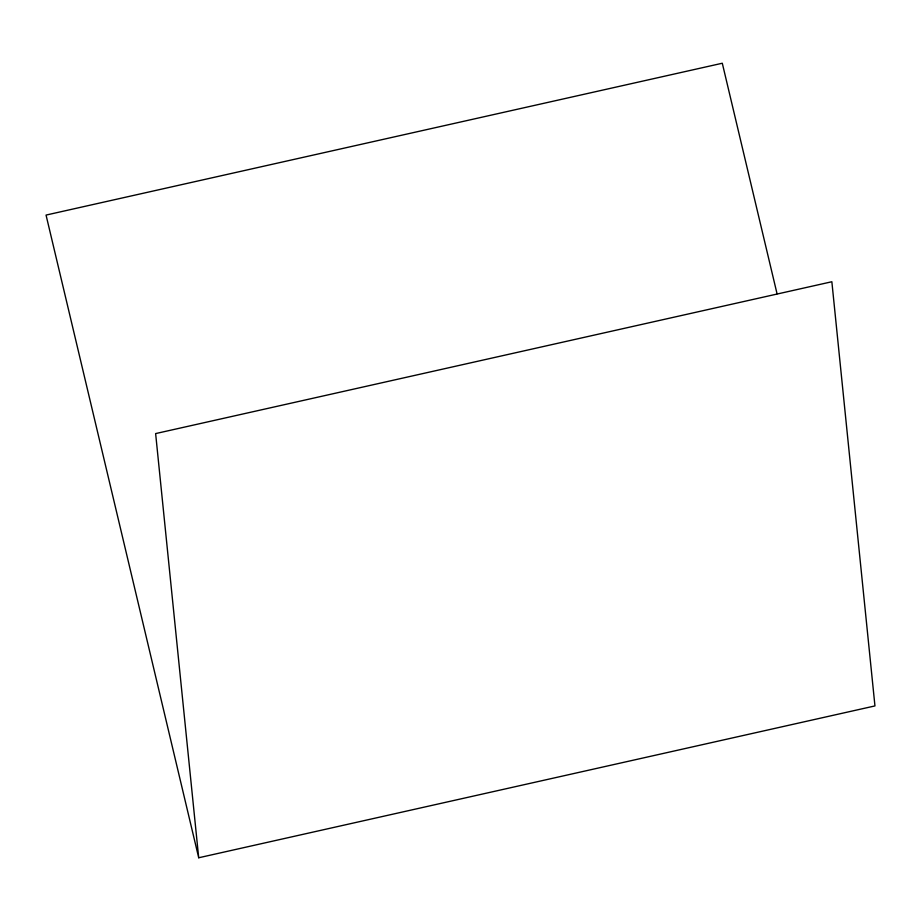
<?xml version="1.0" encoding="UTF-8"?>
<svg xmlns="http://www.w3.org/2000/svg" width="921" height="921" viewBox="0 0 921 921"><rect width="100%" height="100%" fill="white"/><g stroke="black" fill="none" stroke-linecap="round" stroke-linejoin="round"><path stroke-width="1.38" d="M198.706 857.762L874.95 705.923L831.859 281.745L155.626 433.584L198.706 857.762L46.05 215.077L722.294 63.238L777.048 293.764"/></g></svg>
